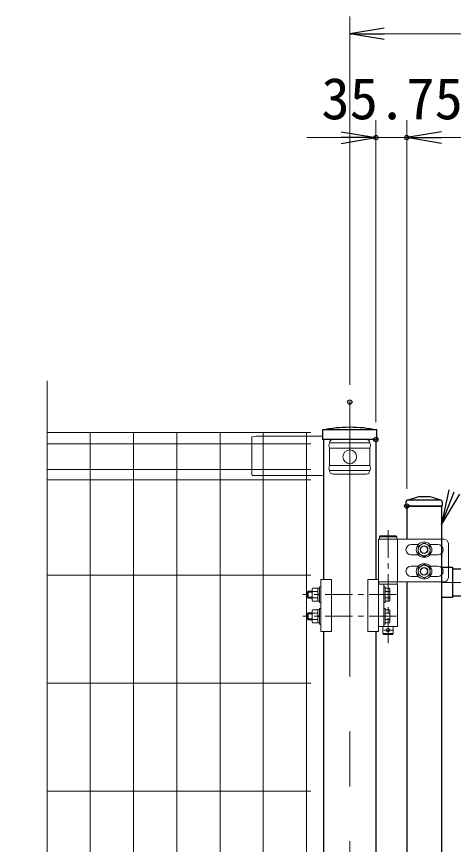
# Model space of a CAD drawing. Units: millimetres, scale not verified. Extents: x -4200 to 4200, y -2970 to 2970.
# Drawn here: x -190 to 316, y 451 to 1409 of the extents above; entities that cross this region are included whole.
import ezdxf
from ezdxf.enums import TextEntityAlignment as Align

# ---------------------------------------------------------------- set-up
doc = ezdxf.new("R2010")
doc.units = ezdxf.units.MM
doc.header["$LTSCALE"] = 10
doc.header["$PDMODE"] = 32
doc.header["$PDSIZE"] = 5
doc.linetypes.add('USER1', pattern=[50.8, 31.75, -6.35, 6.35, -6.35])
for name, color, linetype, lineweight in [('0-1_D-BMK', 2, 'USER1', 13), ('0-2_D-STR1', 1, 'Continuous', 25), ('0-4_D-STR3', 3, 'Continuous', 13), ('0-5_D-STR-DIM', 7, 'Continuous', 13), ('0-7_Defpoints', 6, 'Continuous', 25), ('0-8_D-STR-TXT', 7, 'Continuous', 13), ('0-C_D-STR2', 7, 'Continuous', 13)]:
    doc.layers.add(name, color=color, linetype=linetype, lineweight=lineweight)
doc.layers.add('0-6_0', color=7, linetype='Continuous')
doc.styles.add('ＭＳ ゴシック', font='')
doc.styles.get('ＭＳ ゴシック').set_extended_font_data('MS Gothic')

# ---------------------------------------------------------------- blocks, each defined once
blk = doc.blocks.new('_Open')
at = {"layer": '0-6_0'}
blk.add_line((-10, 1.667), (0, 0), dxfattribs=at)
blk.add_lwpolyline([(-10, -1.667), (0, 0), (-10, 0)], dxfattribs=at)
blk = doc.blocks.new('U8')
at = {"layer": '0-1_D-BMK'}
for p, q in [((-114.5, 10870.3), (-114.5, 9565.6)), ((8942.3, 10267.5), (502.3, 10267.5)), ((-16.5, 10125), (-1098.5, 10125)), ((-16.5, 9875), (-1098.5, 9875)), ((-164.5, 9715), (-64.5, 9715))]:
    blk.add_line(p, q, dxfattribs=at)
at = {"layer": '0-2_D-STR1'}
for p, q in [((109.2, 11218.9), (242.3, 11260)), ((116.3, 11220), (488.3, 11220)), ((242.3, 11260), (362.3, 11260)), ((495.4, 11218.9), (362.3, 11260)), ((92.3, 11196), (92.3, 11150)), ((92.3, 11150), (512.3, 11150)), ((502.3, 11150), (102.3, 11150)), ((102.3, 11150), (102.3, 10765)), ((502.3, 11150), (502.3, 300)), ((512.3, 11196), (512.3, 11150)), ((502.3, 10442), (632.3, 10442)), ((632.3, 10422.5), (8812.3, 10422.5)), ((102.3, 10275), (102.3, 2650)), ((632.3, 10112.5), (8812.3, 10112.5))]:
    blk.add_line(p, q, dxfattribs=at)
blk.add_lwpolyline([(632.3, 10442), (632.3, 10093), (502.3, 10093)], dxfattribs=at)
for centre, start, end in [((116.3, 11196), 90, 180), ((488.3, 11196), 0, 90)]:
    blk.add_arc(centre, 24, start, end, dxfattribs=at)
at = {"layer": '0-4_D-STR3'}
for p, q in [((-223, 10765), (-223, 9700)), ((-223, 10765), (-6, 10765)), ((-204.5, 10805), (-214.5, 10795)), ((-214.5, 10795), (-14.5, 10795)), ((-214.5, 10765), (-214.5, 10795)), ((-214.5, 10765), (-14.5, 10765)), ((-204.5, 10805), (-24.5, 10805)), ((-24.5, 10805), (-14.5, 10795)), ((-14.5, 10765), (-14.5, 10795)), ((-6, 10275), (-6, 10765)), ((-6, 10765), (532.6, 10765)), ((235.2, 10705), (152.6, 10705)), ((369.4, 10705), (462.6, 10705)), ((582.6, 10715), (582.6, 10325)), ((235.2, 10585), (152.6, 10585)), ((369.4, 10585), (462.6, 10585)), ((235.2, 10455), (152.6, 10455)), ((369.4, 10455), (462.6, 10455)), ((-892.2, 10300), (-892.2, 9700)), ((-892.2, 10300), (-767.2, 10300)), ((-767.2, 10300), (-767.2, 9700)), ((-348, 10300), (-348, 9700)), ((-223, 10300), (-348, 10300)), ((-223, 10275), (-6, 10275)), ((-223, 10275), (-6, 10275)), ((-9.5, 10275), (-219.5, 10275)), ((-219.5, 10245), (-219.5, 10275)), ((-9.5, 10245), (-9.5, 10275)), ((-6, 10275), (532.6, 10275)), ((235.2, 10335), (152.6, 10335)), ((369.4, 10335), (462.6, 10335)), ((-1037, 10165), (-1047, 10155)), ((-993.2, 10165), (-1037, 10165)), ((-993.2, 10182.8), (-993.2, 10067.3)), ((-928.2, 10200), (-986.2, 10200)), ((-928.2, 10162.5), (-986.2, 10162.5)), ((-928.2, 10200), (-928.2, 10050)), ((-892.2, 10215), (-908.2, 10215)), ((-908.2, 10215), (-908.2, 10035)), ((-908.2, 10202), (-908.2, 10048)), ((-892.2, 10035), (-892.2, 10215)), ((-6, 10245), (-223, 10245)), ((-219.5, 10245), (-9.5, 10245)), ((-163, 9755), (-163, 10245)), ((-147, 10035), (-147, 10215)), ((-102.8, 10200), (-147, 10200)), ((-147, 10200), (-147, 10050)), ((-102.8, 10162.6), (-147, 10162.6)), ((-92, 10181.3), (-92, 10068.7)), ((-6, 9755), (-6, 10245)), ((-993.2, 10095), (-1047, 10095)), ((-993.2, 10085), (-1037, 10085)), ((-928.2, 10087.5), (-986.2, 10087.5)), ((-908.2, 10135.7), (-928.2, 10124.1)), ((-908.2, 10128.8), (-928.2, 10117.2)), ((-102.8, 10087.4), (-147, 10087.4)), ((-928.2, 10050), (-986.2, 10050)), ((-908.2, 10048), (-928.2, 10048)), ((-892.2, 10035), (-908.2, 10035)), ((-892.2, 9965), (-908.2, 9965)), ((-908.2, 9965), (-908.2, 9785)), ((-892.2, 9785), (-892.2, 9965)), ((-147, 10035), (-163, 10035)), ((-102.8, 10050), (-147, 10050)), ((-147, 9785), (-147, 9965)), ((-1037, 9915), (-1047, 9905)), ((-993.2, 9915), (-1037, 9915)), ((-993.2, 9932.8), (-993.2, 9817.3)), ((-928.2, 9950), (-986.2, 9950)), ((-928.2, 9912.5), (-986.2, 9912.5)), ((-928.2, 9950), (-928.2, 9800)), ((-908.2, 9885.7), (-928.2, 9874.1)), ((-908.2, 9878.8), (-928.2, 9867.2)), ((-908.2, 9952), (-908.2, 9798)), ((-102.8, 9950), (-147, 9950)), ((-147, 9950), (-147, 9800)), ((-102.8, 9912.6), (-147, 9912.6)), ((-92, 9931.3), (-92, 9818.7)), ((-993.2, 9845), (-1047, 9845)), ((-993.2, 9835), (-1037, 9835)), ((-928.2, 9837.5), (-986.2, 9837.5)), ((-928.2, 9800), (-986.2, 9800)), ((-908.2, 9798), (-928.2, 9798)), ((-892.2, 9785), (-908.2, 9785)), ((-147, 9785), (-163, 9785)), ((-102.8, 9837.4), (-147, 9837.4)), ((-102.8, 9800), (-147, 9800)), ((-892.2, 9700), (-767.2, 9700)), ((-223, 9700), (-348, 9700)), ((-223, 9755), (-6, 9755)), ((-174.5, 9755), (-174.5, 9675)), ((-54.5, 9675), (-174.5, 9675)), ((-164.5, 9665), (-174.5, 9675)), ((-54.5, 9675), (-64.5, 9665)), ((-54.5, 9755), (-54.5, 9675)), ((-64.5, 9665), (-164.5, 9665))]:
    blk.add_line(p, q, dxfattribs=at)
for points in [[(302.3, 10726), (372.4, 10685.5), (372.4, 10604.5), (302.3, 10564), (232.2, 10604.5), (232.2, 10685.5)], [(302.3, 10476), (372.4, 10435.5), (372.4, 10354.5), (302.3, 10314), (232.2, 10354.5), (232.2, 10435.5)]]:
    blk.add_lwpolyline(points, close=True, dxfattribs=at)
for points in [[(-1037, 10165), (-1037, 10085), (-1047, 10095)], [(-993.2, 10155), (-1047, 10155), (-1047, 10095)], [(-908.2, 10202), (-928.2, 10202), (-928.2, 10048)], [(-147, 10215), (-163, 10215), (-163, 10035)], [(-147, 9965), (-163, 9965), (-163, 9785)], [(-1037, 9915), (-1037, 9835), (-1047, 9845)], [(-993.2, 9905), (-1047, 9905), (-1047, 9845)], [(-908.2, 9952), (-928.2, 9952), (-928.2, 9798)]]:
    blk.add_lwpolyline(points, dxfattribs=at)
for centre, radius in [((302.3, 10645), 90), ((302.3, 10645), 90), ((302.3, 10645), 70.3), ((302.3, 10645), 45), ((302.3, 10645), 40), ((302.3, 10645), 40), ((302.3, 10395), 90), ((302.3, 10395), 90), ((302.3, 10395), 70.3), ((302.3, 10395), 45), ((302.3, 10395), 40), ((302.3, 10395), 40), ((-114.5, 9715), 20)]:
    blk.add_circle(centre, radius, dxfattribs=at)
for centre, radius, start, end in [((532.6, 10715), 50, 0, 90), ((152.6, 10645), 60, 90, 270), ((462.6, 10645), 60, 270, 90), ((152.6, 10395), 60, 90, 270), ((462.6, 10395), 60, 270, 90), ((532.6, 10325), 50, 270, 0), ((-964.8, 10181.3), 28.5, 138.83491, 221.16509), ((-889.3, 10125), 104, 158.85295, 201.14705), ((-113.6, 10181.3), 21.6, 300, 60), ((-162.8, 10125), 70.8, 327.93138, 32.06862), ((-964.8, 10068.8), 28.5, 138.86505, 221.13495), ((-113.6, 10068.7), 21.6, 300, 60), ((-964.8, 9931.3), 28.5, 138.83491, 221.16509), ((-889.3, 9875), 104, 158.85295, 201.14705), ((-113.6, 9931.3), 21.6, 300, 60), ((-162.8, 9875), 70.8, 327.93138, 32.06862), ((-964.8, 9818.8), 28.5, 138.86505, 221.13495), ((-113.6, 9818.7), 21.6, 300, 60)]:
    blk.add_arc(centre, radius, start, end, dxfattribs=at)

msp = doc.modelspace()

# ---------------------------------------------------------------- linework, layer by layer
at = {"layer": '0-1_D-BMK'}
msp.add_line((195.67, 963.15), (195.67, -532.66), dxfattribs=at)
at = {"layer": '0-2_D-STR1'}
for p, q in [((227.12, 930.91), (164.22, 930.91)), ((227.12, 930.91), (164.22, 930.91)), ((164.22, 930.91), (164.22, 919.91)), ((227.12, 919.91), (227.12, 930.91)), ((227.12, 919.91), (227.12, 930.91)), ((227.12, 919.91), (164.22, 919.91)), ((165.42, 919.91), (165.42, 757.91)), ((225.92, 919.91), (225.92, 757.91)), ((165.42, 697.91), (165.42, 353.41)), ((225.92, 697.91), (225.92, 353.41))]:
    msp.add_line(p, q, dxfattribs=at)
msp.add_arc((195.67, 771.48), 162.5, 78.84081, 101.15919, dxfattribs=at)
msp.add_arc((195.67, 771.48), 162.5, 78.84081, 101.15919, dxfattribs=at)
at = {"layer": '0-4_D-STR3'}
for p, q in [((87.67, 923.91), (82.67, 922.91)), ((82.67, 922.91), (82.67, 879.09)), ((87.67, 923.91), (163.54, 923.91)), ((163.54, 923.91), (164.22, 923.58)), ((176.46, 919.91), (214.87, 919.91)), ((172.46, 915.91), (218.87, 915.91)), ((172.46, 909.91), (172.46, 889.91)), ((172.46, 909.91), (218.87, 909.91)), ((218.87, 909.91), (218.87, 889.91)), ((172.46, 889.91), (218.87, 889.91)), ((172.46, 883.91), (218.87, 883.91)), ((163.46, 878.09), (83.67, 878.09)), ((165.42, 878.51), (163.46, 878.09)), ((176.46, 879.91), (214.87, 879.91))]:
    msp.add_line(p, q, dxfattribs=at)
msp.add_circle((195.67, 899.91), 8, dxfattribs=at)
for centre, radius, start, end in [((176.46, 915.91), 4, 90, 180), ((214.87, 915.91), 4, 0, 90), ((177.72, 912.91), 6.05, 150.26731, 209.73269), ((213.62, 912.91), 6.05, 330.26731, 29.73269), ((177.74, 886.91), 6.07, 150.37394, 209.62606), ((176.46, 883.91), 4, 180, 270), ((214.87, 883.91), 4, 270, 0), ((213.6, 886.91), 6.07, 330.37394, 29.62606), ((83.67, 879.09), 1, 180, 270)]:
    msp.add_arc(centre, radius, start, end, dxfattribs=at)
at = {"layer": '0-5_D-STR-DIM'}
for p, q in [((195.67, 983.15), (195.67, 1409.15)), ((235.67, 1389.15), (2155.67, 1389.15)), ((225.92, 939.91), (225.92, 1289.15)), ((261.67, 862.91), (261.67, 1289.15)), ((261.67, 862.91), (261.67, 1289.15)), ((185.92, 1269.15), (145.92, 1269.15)), ((261.67, 1269.15), (225.92, 1269.15)), ((1145.67, 1269.15), (301.67, 1269.15)), ((301.67, 1269.15), (341.67, 1269.15))]:
    msp.add_line(p, q, dxfattribs=at)
at = {"layer": '0-7_Defpoints'}
for p in [(225.92, 1269.15), (261.67, 1269.15), (195.67, 963.15), (225.92, 919.91), (261.67, 842.91), (261.67, 842.91)]:
    msp.add_point(p, dxfattribs=at)
at = {"layer": '0-C_D-STR2'}
for p, q in [((150.67, 927.91), (-154.33, 927.91)), ((-104.33, 927.91), (-104.33, -242.09)), ((-54.33, 927.91), (-54.33, -242.09)), ((-4.33, 927.91), (-4.33, -242.09)), ((45.67, 927.91), (45.67, -242.09)), ((95.67, 927.91), (95.67, -242.09)), ((145.67, 927.91), (145.67, 353.41)), ((150.67, 914.81), (-154.33, 914.81)), ((150.67, 885.01), (-154.33, 885.01)), ((150.67, 873.15), (-154.33, 873.15)), ((150.67, 762.91), (-154.33, 762.91)), ((150.67, 637.91), (-154.33, 637.91)), ((150.67, 512.91), (-154.33, 512.91))]:
    msp.add_line(p, q, dxfattribs=at)
msp.add_lwpolyline([(-154.33, -407.09), (-154.33, 317.26), (-189.57, 330.09), (-119.09, 355.74), (-154.33, 368.56), (-154.33, 987.91)], dxfattribs=at)

# ---------------------------------------------------------------- block references
at = {"layer": '0-5_D-STR-DIM', "xscale": 4, "yscale": 4, "rotation": 180}
for p in [(195.67, 1389.15), (261.67, 1269.15), (261.67, 1269.15)]:
    msp.add_blockref('_Open', p, dxfattribs=at)
at = {"layer": '0-5_D-STR-DIM'}
for name, p, xscale, yscale in [('_Open', (225.92, 1269.15), 4, 4), ('U8', (251.44, -272.09), 0.1, 0.1)]:
    msp.add_blockref(name, p, dxfattribs=dict(at, xscale=xscale, yscale=yscale))
at = {"layer": '0-8_D-STR-TXT', "xscale": 4, "yscale": 4, "rotation": 248.19556}
msp.add_blockref('_Open', (301.67, 822.03), dxfattribs=at)

# ---------------------------------------------------------------- texts
at = {"layer": '0-5_D-STR-DIM', "style": 'ＭＳ ゴシック'}
msp.add_text('35.75', height=48.09, dxfattribs=at).set_placement((162.94, 1275.9), align=Align.BOTTOM_LEFT)

doc.saveas('drawing.dxf')
